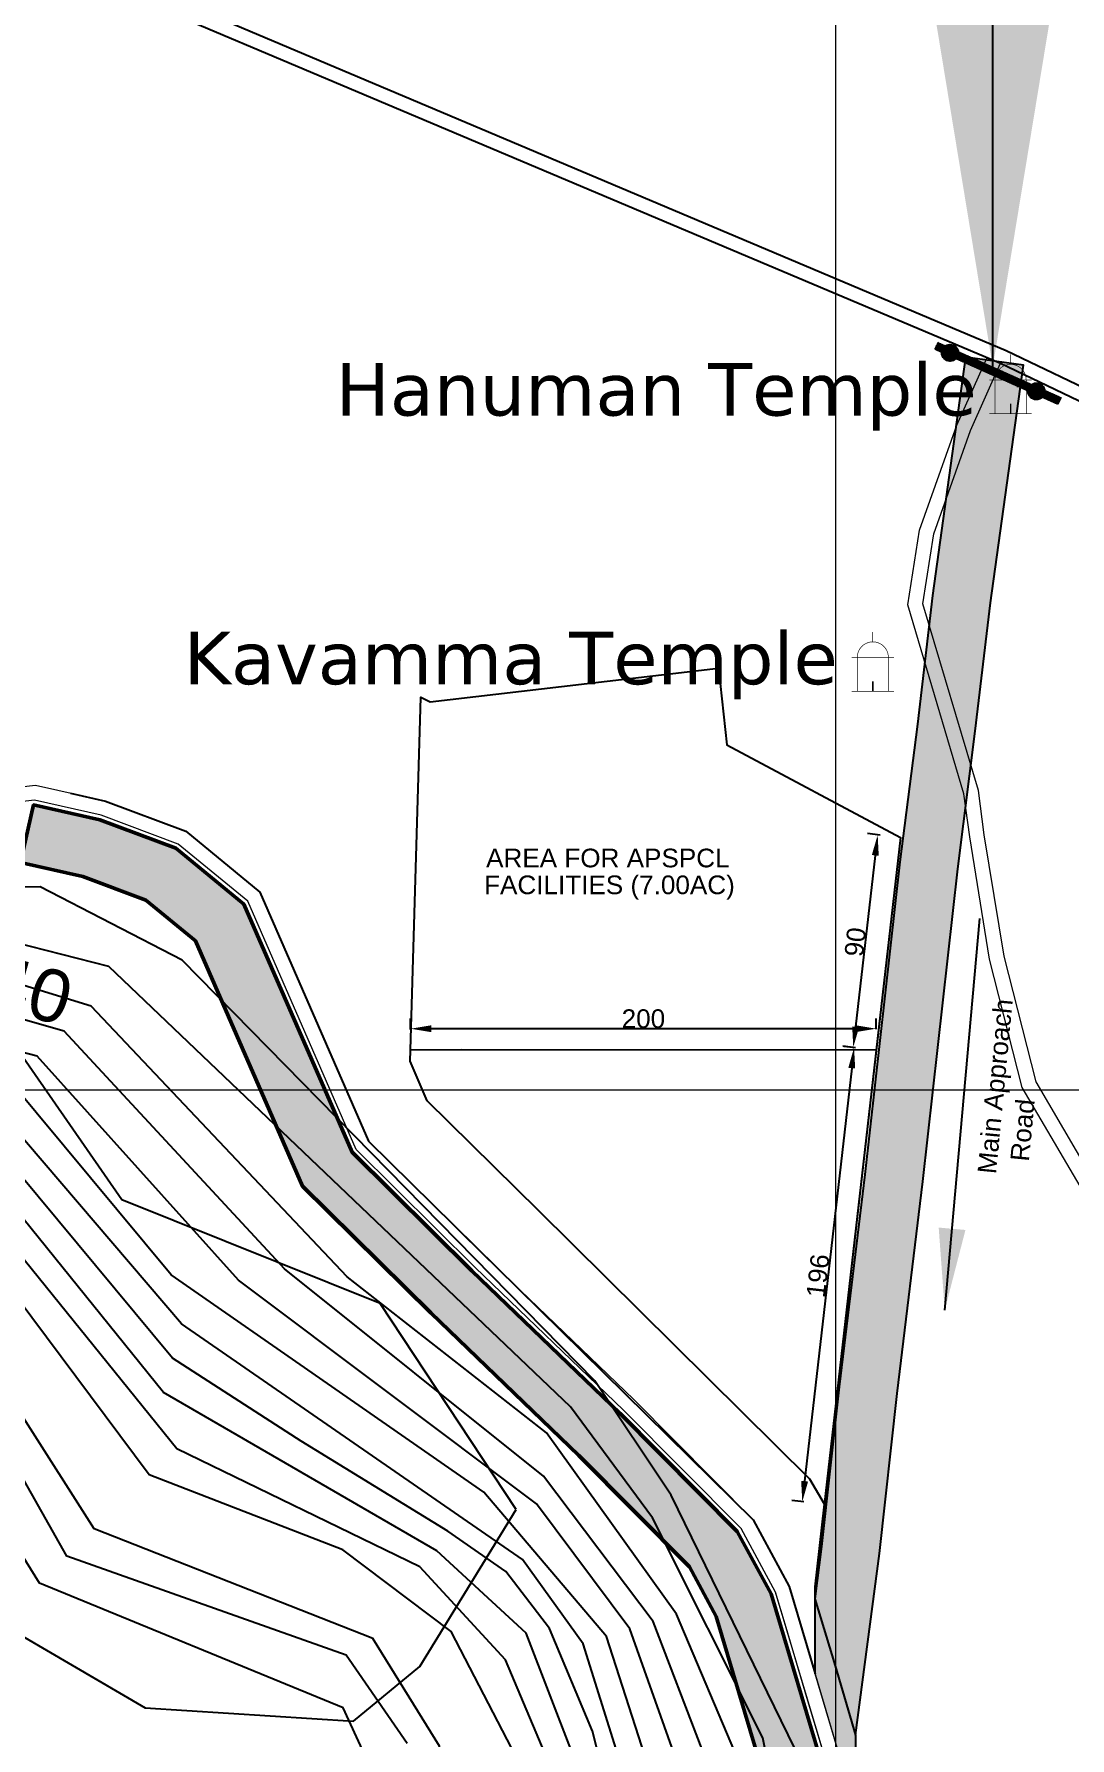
# Model space of a CAD drawing. Header units: metres. Extents: x 166708 to 226832, y 1503833 to 1555994.
# Drawn here: x 221657 to 222100, y 1554422 to 1555153 of the extents above; entities that cross this region are included whole.
import ezdxf

# ---------------------------------------------------------------- set-up
doc = ezdxf.new("R2010")
doc.units = ezdxf.units.M
doc.header["$MEASUREMENT"] = 0
doc.header["$PDMODE"] = 1
for name, color, linetype in [('10 M CONTOUR', 20, 'Continuous'), ('2 M CONTOUR', 33, 'Continuous'), ('B.T. ROAD', 7, 'Continuous'), ('CART TRACK', 30, 'Continuous'), ('CONTEXT', 200, 'Continuous'), ('Details', 7, 'Continuous'), ('EXCAVATED CANAL', 160, 'Continuous'), ('GRID', 8, 'Continuous'), ('Schematic presentation CT', 6, 'Continuous'), ('TEMPLE', 1, 'Continuous')]:
    doc.layers.add(name, color=color, linetype=linetype)
for name, color, linetype, lineweight in [('New Road Coordinates', 7, 'Continuous', 25), ('rcc', 6, 'Continuous', 30), ('Revised Grid', 7, 'Continuous', 0), ('STREAM', 140, 'Continuous', 0), ('vacant use full area', 7, 'Continuous', 25)]:
    doc.layers.add(name, color=color, linetype=linetype, lineweight=lineweight)
doc.styles.add('ARIAL NARROW', font='arial.ttf', dxfattribs={"height": 300})
doc.styles.add('ROMANS', font='romans')
doc.styles.get("Standard").update_dxf_attribs({"font": 'arial.ttf'})
doc.styles.add('STYLE1', font='verdana.ttf')
doc.dimstyles.get("Standard").update_dxf_attribs({"dimtxt": 0.18, "dimasz": 0.18, "dimexe": 0.18, "dimexo": 0.0625, "dimgap": 0.09, "dimtad": 0, "dimtih": 1, "dimtoh": 1, "dimdec": 4, "dimzin": 0, "dimdsep": 46, "dimtxsty": 'Standard', "dimcen": 0.09, "dimadec": 0, "dimazin": 0, "dimtfac": 1, "dimtdec": 4, "dimtofl": 0, "dimtmove": 0, "dimatfit": 3, "dimfxl": 1, "dimtolj": 1, "dimtzin": 0, "dimarcsym": 0})
doc.dimstyles.new('STANDARD$0', dxfattribs={"dimscale": 88.888889, "dimtxt": 0.02, "dimasz": 0.02, "dimexe": 0.05, "dimexo": 0.1, "dimgap": 0.002, "dimtad": 2, "dimdec": 0, "dimzin": 1, "dimdsep": 46, "dimtxsty": 'ARIAL NARROW', "dimblk": 'OBLIQUE', "dimcen": 0.09, "dimadec": 0, "dimazin": 0, "dimtfac": 1, "dimtdec": 4, "dimtofl": 0, "dimtmove": 0, "dimatfit": 3, "dimfxl": 1, "dimtolj": 1, "dimtzin": 1, "dimarcsym": 0})
doc.dimstyles.new('STANDARD$7', dxfattribs={"dimscale": 2, "dimtxt": 2.5, "dimasz": 2, "dimexe": 1.25, "dimexo": 0.625, "dimtad": 1, "dimdec": 0, "dimdsep": 46, "dimlunit": 6, "dimtxsty": 'ROMANS', "dimcen": 2.5, "dimadec": 0, "dimazin": 0, "dimtfac": 1, "dimtdec": 0, "dimtmove": 1, "dimatfit": 3, "dimfxl": 1.25, "dimtolj": 1, "dimtzin": 0, "dimarcsym": 0})
pattern_1 = [(45, (33741.50572, 43816), (-0.088388347648, 0.088388347648), [])]
pattern_2 = [(45, (33741.50572, 43816), (-0.088388347648, 0.088388347648), [])]

# ---------------------------------------------------------------- blocks, each defined once
blk = doc.blocks.new('*D41')
at = {"layer": 'DEFPOINTS', "color": 0, "lineweight": -2, "transparency": 16777216}
for p in [(222027.86, 1554808.25), (222007.58, 1554718.22), (222017.4, 1554717.09)]:
    blk.add_point(p, dxfattribs=at)
at = {"layer": 'Details', "color": 0, "lineweight": -2, "transparency": 16777216}
for p, q in [((222019.03, 1554809.26), (222013.62, 1554809.88)), ((222017.02, 1554800.55), (222008.59, 1554727.05)), ((222008.57, 1554718.1), (222003.16, 1554718.72))]:
    blk.add_line(p, q, dxfattribs=at)
for points in [[(222015.55, 1554800.71), (222018.49, 1554800.38), (222018.03, 1554809.38)], [(222007.12, 1554727.22), (222010.06, 1554726.88), (222007.58, 1554718.22)]]:
    blk.add_solid(points, dxfattribs=at)
at = {"layer": 'Details', "color": 0, "transparency": 16777216, "insert": (222008.47, 1554763.43), "char_height": 300, "attachment_point": 5, "rotation": 83.45602, "style": 'ARIAL NARROW'}
blk.add_mtext('\\A1;{\\fArial|b0|i0|c161|p34;\\H0.026667x;90}', dxfattribs=at)
blk = doc.blocks.new('*D40')
at = {"layer": 'DEFPOINTS', "color": 0, "lineweight": -2, "transparency": 16777216}
for p in [(221817.93, 1554726.24), (221817.93, 1554717.08), (222017.4, 1554717.09)]:
    blk.add_point(p, dxfattribs=at)
at = {"layer": 'Details', "color": 0, "lineweight": -2, "transparency": 16777216}
for p, q in [((221817.93, 1554725.97), (221817.93, 1554730.68)), ((222008.51, 1554726.24), (221826.82, 1554726.24)), ((222017.4, 1554725.98), (222017.4, 1554730.69))]:
    blk.add_line(p, q, dxfattribs=at)
for points in [[(221826.82, 1554727.72), (221826.82, 1554724.75), (221817.93, 1554726.24)], [(222008.51, 1554727.72), (222008.51, 1554724.76), (222017.4, 1554726.24)]]:
    blk.add_solid(points, dxfattribs=at)
at = {"layer": 'Details', "color": 0, "transparency": 16777216, "insert": (221917.67, 1554730.5), "char_height": 300, "attachment_point": 5, "rotation": 0.00159, "style": 'ARIAL NARROW'}
blk.add_mtext('\\A1;{\\H0.026667x;200}', dxfattribs=at)
blk = doc.blocks.new('*D43')
at = {"layer": 'DEFPOINTS', "color": 0, "lineweight": -2, "transparency": 16777216}
for p in [(222017.4, 1554717.09), (221985.73, 1554523.43), (221995.2, 1554522.35, 2939.73)]:
    blk.add_point(p, dxfattribs=at)
at = {"layer": 'Details', "color": 0, "lineweight": -2, "transparency": 16777216}
for p, q in [((222008.57, 1554718.1), (222003.51, 1554718.67)), ((222006.92, 1554709.34), (221986.73, 1554532.27)), ((221986.37, 1554523.36), (221981.31, 1554523.94))]:
    blk.add_line(p, q, dxfattribs=at)
for points in [[(222005.45, 1554709.51), (222008.39, 1554709.17), (222007.93, 1554718.17)], [(221985.26, 1554532.43), (221988.21, 1554532.1), (221985.73, 1554523.43)]]:
    blk.add_solid(points, dxfattribs=at)
at = {"layer": 'Details', "color": 0, "transparency": 16777216, "insert": (221992.48, 1554620.33), "char_height": 300, "attachment_point": 5, "rotation": 83.4964, "style": 'ARIAL NARROW'}
blk.add_mtext('\\A1;{\\H0.026667x;196}', dxfattribs=at)
blk = doc.blocks.new('A$C390342EE')
at = {"layer": 'TEMPLE'}
for points, const_width in [([(0, 17.63), (0, 21.2)], 0.239), ([(-7.56, 12.09), (7.56, 12.09)], 0.239), ([(-5.55, 0), (-5.55, 12.09)], 0.239), ([(5.55, 0), (5.55, 12.09)], 0.239), ([(-7.56, 0), (7.56, 0)], 0.239), ([(0, 0), (0, 3.56)], 0.498)]:
    blk.add_lwpolyline(points, dxfattribs=dict(at, const_width=const_width))
at = {"layer": 'TEMPLE', "const_width": 0.239}
blk.add_lwpolyline([(5.55, 12.09, 1), (-5.55, 12.09)], format="xyb", dxfattribs=at)

msp = doc.modelspace()

# ---------------------------------------------------------------- hatches: boundary and pattern name
at = {"layer": 'EXCAVATED CANAL'}
h = msp.add_hatch(dxfattribs=at)
h.set_pattern_fill('DOTS', color=256, scale=50)
h.paths.add_polyline_path([(221704.53346, 1554781.37136), (221725.70384, 1554763.98381), (221771.63632, 1554658.70613), (221826.5205, 1554604.38028), (221890.0027, 1554543.27134), (221937.39261, 1554495.49094), (221948.88336, 1554474.24686), (221970.70035, 1554401.03253), (221985.36422, 1554342.00008), (221990.67451, 1554292.99485), (221921.92137, 1554210.31703), (221883.71268, 1554172.10833), (221834.54577, 1554146.23101), (221786.45775, 1554139.49869), (221712.91946, 1554113.07086), (221639.95666, 1554026.1593), (221578.56125, 1553948.63018), (221543.68301, 1553881.20668), (221550.23352, 1553816.85583), (221575.08402, 1553729.87906), (221619.59817, 1553599.508), (221627.39309, 1553553.51211), (221647.4646, 1553471.1133), (221685.09982, 1553402.20103), (221702.58807, 1553385.01121), (221718.17658, 1553368.43683), (221759.54112, 1553305.20912), (221793.27263, 1553269.05624), (221866.82555, 1553193.42523), (221898.3501, 1553155.13594), (221955.5714, 1553087.862), (222027.2249, 1553011.85571), (222080.10758, 1552952.93181), (222103.65979, 1552922.86369), (222162.47192, 1552843.17822), (222212.5312, 1552774.34678), (222285.03582, 1552689.83225), (222319.07404, 1552649.18557), (222332.53624, 1552622.75117), (222345.12992, 1552593.34391), (222359.04079, 1552555.95284), (222367.97902, 1552534.47426), (222389.40721, 1552422.69313), (222416.80526, 1552265.31843), (222446.73925, 1552199.63299), (222474.74174, 1552155.69345), (222526.81525, 1552085.86279), (222633.79562, 1551930.22278), (222664.87743, 1551866.33042), (222674.24542, 1551777.22657), (222665.14096, 1551717.80424), (222643.79382, 1551662.34148), (222612.91298, 1551577.50254), (222607.94722, 1551544.24774), (222608.40437, 1551495.05269), (222625.33605, 1551477.65892), (222626.82779, 1551470.81046), (222621.95526, 1551441.0158), (222622.57182, 1551410.80408), (222638.83936, 1551280.42277), (222646.08756, 1551144.82348), (222650.1895, 1551107.93587), (222664.30104, 1550783.80688), (222658.52527, 1550677.38006), (222648.65112, 1550640.61193), (222629.69541, 1550607.38419), (222586.28258, 1550552.55389), (222533.19927, 1550497.56055), (222459.60776, 1550428.20991), (222362.96761, 1550330.7003), (222312.29279, 1550273.46321), (222247.3296, 1550206.76979), (222156.90659, 1550110.96624), (222083.72082, 1550040.04653), (222009.13483, 1549958.36187), (221838.15016, 1549793.08798), (221733.27227, 1549688.8542), (221661.28159, 1549610.8484), (221593.31545, 1549539.56999), (221535.95942, 1549481.27421), (221507.78663, 1549440.54232), (221485.4895, 1549390.60671), (221459.00626, 1549318.15059), (221440.39851, 1549225.04977), (221427.01354, 1549141.9502), (221412.07609, 1549050.02033), (221410.31993, 1548979.32654), (221425.02995, 1548904.66383), (221445.03703, 1548833.81611), (221473.60683, 1548779.04371), (221521.07935, 1548733.39387), (221571.56598, 1548707.37358), (221659.57746, 1548674.19485), (221747.94002, 1548647.75868), (221835.20829, 1548619.33927), (221961.46603, 1548577.74813), (222075.26938, 1548543.61901), (222176.42545, 1548502.03121), (222306.01896, 1548445.2794), (222451.07475, 1548392.73951), (222529.20241, 1548380.92646), (222609.75369, 1548370.89025), (222662.71037, 1548354.02838), (222700.70937, 1548322.06838), (222774.39862, 1548250.31833), (222878.66911, 1548149.98709), (222941.71972, 1548088.3939), (222984.3082, 1548036.30151), (223007.86016, 1547997.90682), (223025.09814, 1547930.0577), (223034.22049, 1547840.83472), (223056.65084, 1547753.06049), (223115.22825, 1547655.92494), (223190.37534, 1547595.86988), (223348.77283, 1547525.45937), (223480.49762, 1547497.07067), (223485.76458, 1547521.50956), (223356.56614, 1547549.35379), (223203.46978, 1547617.40785), (223134.32806, 1547672.66362), (223079.96081, 1547762.81769), (223058.90194, 1547845.22508), (223049.78137, 1547934.43065), (223031.15549, 1548007.74256), (223004.73381, 1548050.81552), (222960.18963, 1548105.30004), (222896.0713, 1548167.93626), (222791.78603, 1548268.28172), (222717.49773, 1548340.61506), (222675.01312, 1548376.34779), (222615.13726, 1548395.41279), (222532.61725, 1548405.69429), (222457.26055, 1548417.08837), (222315.30005, 1548468.50713), (222186.19405, 1548525.04544), (222083.63349, 1548567.21067), (221968.96904, 1548601.59803), (221842.98989, 1548643.0974), (221755.39455, 1548671.62332), (221667.57938, 1548697.89572), (221581.73569, 1548730.25723), (221535.77681, 1548753.94397), (221493.88196, 1548794.23029), (221468.39534, 1548843.09178), (221449.36332, 1548910.48669), (221435.38059, 1548981.45795), (221437.02602, 1549047.69432), (221451.69268, 1549137.95762), (221465.0057, 1549220.61055), (221483.14546, 1549311.36984), (221508.6717, 1549381.20769), (221529.66797, 1549428.22996), (221555.29319, 1549465.2786), (221611.27344, 1549522.17606), (221679.51523, 1549593.74355), (221751.27813, 1549671.50253), (221855.65004, 1549775.23345), (222027.07057, 1549940.92864), (222101.66717, 1550022.62492), (222174.70463, 1550093.40091), (222265.37536, 1550189.46692), (222330.61643, 1550256.44563), (222381.21942, 1550313.60159), (222477.064, 1550410.30846), (222550.77558, 1550479.77226), (222605.12154, 1550536.07367), (222650.47162, 1550593.35071), (222671.96088, 1550631.01956), (222683.34704, 1550673.41789), (222689.33055, 1550783.67288), (222675.12927, 1551109.86324), (222671.01365, 1551146.87387), (222663.75651, 1551282.64037), (222647.54014, 1551412.61159), (222646.99673, 1551439.23868), (222652.26886, 1551471.47678), (222648.24056, 1551489.97034), (222633.31015, 1551505.30823), (222632.96448, 1551542.50703), (222637.26678, 1551571.3188), (222667.20759, 1551653.57521), (222689.44326, 1551711.34648), (222699.44586, 1551776.63068), (222689.28089, 1551873.31495), (222655.45803, 1551942.84189), (222547.14461, 1552100.42128), (222495.33133, 1552169.90296), (222468.76255, 1552211.59285), (222440.88461, 1552272.76659), (222414.00023, 1552427.19076), (222392.04795, 1552541.70588), (222382.30534, 1552565.11736), (222368.34968, 1552602.62883), (222355.1906, 1552633.35634), (222340.0634, 1552663.06014), (222304.10717, 1552705.99721), (222232.15917, 1552789.86292), (222182.63874, 1552857.95343), (222123.56179, 1552937.99772), (222099.27243, 1552969.00693), (222045.62595, 1553028.78188), (221974.20056, 1553104.54621), (221917.52298, 1553171.1809), (221885.46857, 1553210.11376), (221811.1625, 1553286.51997), (221779.38036, 1553320.73268), (221737.97311, 1553384.02568), (221720.53486, 1553402.5668), (221705.34705, 1553417.49542), (221671.07268, 1553480.25379), (221651.99181, 1553558.58579), (221644.00729, 1553605.70046), (221599.04396, 1553737.38706), (221574.97976, 1553821.61174), (221569.41156, 1553876.3126), (221599.74271, 1553934.94607), (221659.41172, 1554010.29512), (221727.7863, 1554091.74131), (221792.50621, 1554115.00002), (221842.36191, 1554121.97982), (221898.77069, 1554151.66866), (221940.48454, 1554193.3825), (222016.73049, 1554287.25096), (222010.31772, 1554346.4303), (221995.09948, 1554407.69445), (221972.36871, 1554483.9753), (221957.90436, 1554510.71696), (221907.74938, 1554561.28521), (221844.18323, 1554622.47496), (221792.87209, 1554673.26412), (221746.44907, 1554779.66613), (221717.34626, 1554803.5687), (221684.81022, 1554815.79317), (221656.39073, 1554822.18699), (221650.84071, 1554797.51807), (221677.55401, 1554791.5081)])
at = {"layer": 'New Road Coordinates'}
h = msp.add_hatch(color=256, dxfattribs=at)
h.dxf.hatch_style = 1
h.paths.add_polyline_path([(222066.35626, 1554908.80001), (222080.47248, 1555010.63845), (222055.70925, 1555014.07098), (222041.55853, 1554911.98366), (222035.04229, 1554856.84623), (222027.53277, 1554797.77137), (222012.5244, 1554663.69656), (222001.52084, 1554572.66711), (221994.03641, 1554504.30931), (221991.06343, 1554481.91287), (221999.86031, 1554453.19), (222008.51061, 1554423.36291), (222018.85671, 1554501.30357), (222026.35703, 1554569.80647), (222037.35696, 1554660.80587), (222052.35679, 1554794.80434), (222059.85659, 1554853.80281)])
h = msp.add_hatch(color=63, dxfattribs=at)
h.dxf.hatch_style = 1
h.paths.add_polyline_path([(222066.35626, 1554908.80001), (222080.47248, 1555010.63845), (222055.70925, 1555014.07098), (222041.55853, 1554911.98366), (222035.04229, 1554856.84623), (222027.53277, 1554797.77137), (222012.5244, 1554663.69656), (222001.52084, 1554572.66711), (221994.03641, 1554504.30931), (221991.06343, 1554481.91287), (221999.86031, 1554453.19), (222008.51061, 1554423.36291), (222018.85671, 1554501.30357), (222026.35703, 1554569.80647), (222037.35696, 1554660.80587), (222052.35679, 1554794.80434), (222059.85659, 1554853.80281)])
h = msp.add_hatch(color=256, dxfattribs=at)
h.dxf.hatch_style = 1
h.paths.add_polyline_path([(221999.86031, 1554453.19), (221991.06343, 1554481.91287), (221991.06343, 1554450.44877), (222003.14878, 1554409.89223), (222008.51061, 1554388.3071), (222008.51061, 1554423.36291)])
h = msp.add_hatch(color=256, dxfattribs=at)
h.dxf.hatch_style = 1
h.paths.add_polyline_path([(221999.86031, 1554453.19), (221991.06343, 1554481.91287), (221991.06343, 1554450.44877), (222003.14878, 1554409.89223), (222008.51061, 1554388.3071), (222008.51061, 1554423.36291)])
at = {"layer": 'rcc', "lineweight": -2}
h = msp.add_hatch(dxfattribs=at)
h.set_pattern_fill('ANSI36', scale=10, angle=15, style=0)
h.set_pattern_definition([(60, (33741.5057, 43816), (0.0112182453, 2.5194305708), [3.125, -0.625, 0, -0.625])])
h.paths.add_polyline_path([(222059.56128, 1555013.53704), (222055.70925, 1555014.07098), (222055.38542, 1555011.7348), (222079.14995, 1555001.09735), (222079.62913, 1555004.55428)])
h = msp.add_hatch(dxfattribs=at)
h.set_pattern_fill('ANSI31', color=4, style=0)
h.set_pattern_definition(pattern_1)
h.paths.add_polyline_path([(222079.14995, 1555001.09735), (222079.62913, 1555004.55428), (222059.56128, 1555013.53704), (222055.70925, 1555014.07098), (222055.38542, 1555011.7348)])
h = msp.add_hatch(dxfattribs=at)
h.set_pattern_fill('ANSI36', scale=10, angle=15, style=0)
h.set_pattern_definition([(60, (33741.5057, 43816), (0.0112182453, 2.5194305708), [3.125, -0.625, 0, -0.625])])
h.paths.add_polyline_path([(222059.56128, 1555013.53704), (222055.70925, 1555014.07098), (222055.38542, 1555011.7348), (222079.14995, 1555001.09735), (222079.62913, 1555004.55428)])
h = msp.add_hatch(dxfattribs=at)
h.set_pattern_fill('ANSI31', color=4, style=0)
h.set_pattern_definition(pattern_2)
h.paths.add_polyline_path([(222079.14995, 1555001.09735), (222079.62913, 1555004.55428), (222059.56128, 1555013.53704), (222055.70925, 1555014.07098), (222055.38542, 1555011.7348)])
at = {"layer": 'Schematic presentation CT'}
h = msp.add_hatch(dxfattribs=at)
h.set_pattern_fill('ANSI31', color=4, style=0)
h.set_pattern_definition(pattern_1)
h.paths.add_polyline_path([(222044.00572, 1555020.5), (222042.50572, 1555017.5), (222045.47434, 1555016.17119, -0.254276424), (222047.22951, 1555019.05697)])
h.paths.add_polyline_path([(222096.50572, 1554997), (222089.48213, 1555000.14389, -0.045817752), (222089.54126, 1554999.5, -0.20544989), (222088.44213, 1554996.93799), (222095.00572, 1554994)])
h.paths.add_polyline_path([(222089.54126, 1554999.5, 0.045817752), (222089.48213, 1555000.14389), (222084.17009, 1555002.52166, 0.253655364), (222082.47191, 1554999.61037), (222088.44213, 1554996.93799, 0.20544989)])
h.paths.add_polyline_path([(222084.17009, 1555002.52166), (222079.62913, 1555004.55428), (222079.14995, 1555001.09735), (222082.47191, 1554999.61037, -0.253655364)])
h.paths.add_polyline_path([(222055.70925, 1555014.07098), (222059.56128, 1555013.53704), (222052.46888, 1555016.71173, -0.050716655), (222052.54126, 1555016, -0.200968075), (222051.48588, 1555013.48031), (222055.38542, 1555011.7348)])
h.paths.add_polyline_path([(222052.54126, 1555016, 0.050716655), (222052.46888, 1555016.71173), (222047.22951, 1555019.05697, 0.254276424), (222045.47434, 1555016.17119), (222051.48588, 1555013.48031, 0.200968075)])
h = msp.add_hatch(dxfattribs=at)
h.set_pattern_fill('ANSI31', color=4, style=0)
h.set_pattern_definition(pattern_2)
h.paths.add_polyline_path([(222044.00572, 1555020.5), (222042.50572, 1555017.5), (222045.47434, 1555016.17119, -0.254276424), (222047.22951, 1555019.05697)])
h.paths.add_polyline_path([(222096.50572, 1554997), (222089.48213, 1555000.14389, -0.045817752), (222089.54126, 1554999.5, -0.20544989), (222088.44213, 1554996.93799), (222095.00572, 1554994)])
h.paths.add_polyline_path([(222089.54126, 1554999.5, 0.045817752), (222089.48213, 1555000.14389), (222084.17009, 1555002.52166, 0.253655364), (222082.47191, 1554999.61037), (222088.44213, 1554996.93799, 0.20544989)])
h.paths.add_polyline_path([(222084.17009, 1555002.52166), (222079.62913, 1555004.55428), (222079.14995, 1555001.09735), (222082.47191, 1554999.61037, -0.253655364)])
h.paths.add_polyline_path([(222055.70925, 1555014.07098), (222059.56128, 1555013.53704), (222052.46888, 1555016.71173, -0.050716655), (222052.54126, 1555016, -0.200968075), (222051.48588, 1555013.48031), (222055.38542, 1555011.7348)])
h.paths.add_polyline_path([(222052.54126, 1555016, 0.050716655), (222052.46888, 1555016.71173), (222047.22951, 1555019.05697, 0.254276424), (222045.47434, 1555016.17119), (222051.48588, 1555013.48031, 0.200968075)])
h = msp.add_hatch(dxfattribs=at)
h.set_pattern_fill('ANSI31', color=4, style=0)
h.set_pattern_definition(pattern_1)
edge = h.paths.add_edge_path()
edge.add_arc((222049.00572, 1555016), 3.53553, 0, 360)
edge = h.paths.add_edge_path()
edge.add_arc((222086.00572, 1554999.5), 3.53553, 0, 360)
h = msp.add_hatch(dxfattribs=at)
h.set_pattern_fill('ANSI31', color=4, style=0)
h.set_pattern_definition(pattern_2)
edge = h.paths.add_edge_path()
edge.add_arc((222049.00572, 1555016), 3.53553, 0, 360)
edge = h.paths.add_edge_path()
edge.add_arc((222086.00572, 1554999.5), 3.53553, 0, 360)
at = {"layer": 'STREAM'}
h = msp.add_hatch(dxfattribs=at)
h.set_pattern_fill('DOTS', color=256, scale=50)
h.paths.add_polyline_path([(221677.55401, 1554791.5081), (221704.53346, 1554781.37136), (221725.70384, 1554763.98381), (221771.63632, 1554658.70613), (221826.5205, 1554604.38028), (221890.0027, 1554543.27134), (221937.39261, 1554495.49094), (221948.88336, 1554474.24686), (221970.70035, 1554401.03253), (221985.36422, 1554342.00008), (221990.67451, 1554292.99485), (221921.92137, 1554210.31703), (221883.71268, 1554172.10833), (221834.54577, 1554146.23101), (221786.45775, 1554139.49869), (221712.91946, 1554113.07086), (221639.95666, 1554026.1593), (221578.56125, 1553948.63018), (221543.68301, 1553881.20668), (221550.23352, 1553816.85583), (221575.08402, 1553729.87906), (221619.59817, 1553599.508), (221627.39309, 1553553.51211), (221647.4646, 1553471.1133), (221685.09982, 1553402.20103), (221702.58807, 1553385.01121), (221718.17658, 1553368.43683), (221759.54112, 1553305.20912), (221793.27263, 1553269.05624), (221866.82555, 1553193.42523), (221898.3501, 1553155.13594), (221955.5714, 1553087.862), (222027.2249, 1553011.85571), (222080.10758, 1552952.93181), (222103.65979, 1552922.86369), (222162.47192, 1552843.17822), (222212.5312, 1552774.34678), (222285.03582, 1552689.83225), (222319.07404, 1552649.18557), (222332.53624, 1552622.75117), (222345.12992, 1552593.34391), (222359.04079, 1552555.95284), (222367.97902, 1552534.47426), (222389.40721, 1552422.69313), (222416.80526, 1552265.31843), (222446.73925, 1552199.63299), (222474.74174, 1552155.69345), (222526.81525, 1552085.86279), (222633.79562, 1551930.22278), (222664.87743, 1551866.33042), (222674.24542, 1551777.22657), (222665.14096, 1551717.80424), (222643.79382, 1551662.34148), (222612.91298, 1551577.50254), (222607.94722, 1551544.24774), (222608.40437, 1551495.05269), (222625.33605, 1551477.65892), (222626.82779, 1551470.81046), (222621.95526, 1551441.0158), (222622.57182, 1551410.80408), (222638.83936, 1551280.42277), (222646.08756, 1551144.82348), (222650.1895, 1551107.93587), (222664.30104, 1550783.80688), (222658.52527, 1550677.38006), (222648.65112, 1550640.61193), (222629.69541, 1550607.38419), (222586.28258, 1550552.55389), (222533.19927, 1550497.56055), (222459.60776, 1550428.20991), (222362.96761, 1550330.7003), (222312.29279, 1550273.46321), (222247.3296, 1550206.76979), (222156.90659, 1550110.96624), (222083.72082, 1550040.04653), (222009.13483, 1549958.36187), (221838.15016, 1549793.08798), (221733.27227, 1549688.8542), (221661.28159, 1549610.8484), (221593.31545, 1549539.56999), (221535.95942, 1549481.27421), (221507.78663, 1549440.54232), (221485.4895, 1549390.60671), (221459.00626, 1549318.15059), (221440.39851, 1549225.04977), (221427.01354, 1549141.9502), (221412.07609, 1549050.02033), (221410.31993, 1548979.32654), (221425.02995, 1548904.66383), (221445.03703, 1548833.81611), (221473.60683, 1548779.04371), (221521.07935, 1548733.39387), (221571.56598, 1548707.37358), (221659.57746, 1548674.19485), (221747.94002, 1548647.75868), (221835.20829, 1548619.33927), (221961.46603, 1548577.74813), (222075.26938, 1548543.61901), (222176.42545, 1548502.03121), (222306.01896, 1548445.2794), (222451.07475, 1548392.73951), (222529.20241, 1548380.92646), (222609.75369, 1548370.89025), (222662.71037, 1548354.02838), (222700.70937, 1548322.06838), (222774.39862, 1548250.31833), (222878.66911, 1548149.98709), (222941.71972, 1548088.3939), (222984.3082, 1548036.30151), (223007.86016, 1547997.90682), (223025.09814, 1547930.0577), (223034.22049, 1547840.83472), (223056.65084, 1547753.06049), (223115.22825, 1547655.92494), (223190.37534, 1547595.86988), (223348.77283, 1547525.45937), (223480.49762, 1547497.07067), (223485.76458, 1547521.50956), (223356.56614, 1547549.35379), (223203.46978, 1547617.40785), (223134.32806, 1547672.66362), (223079.96081, 1547762.81769), (223058.90194, 1547845.22508), (223049.78137, 1547934.43065), (223031.15549, 1548007.74256), (223004.73381, 1548050.81552), (222960.18963, 1548105.30004), (222896.0713, 1548167.93626), (222791.78603, 1548268.28172), (222717.49773, 1548340.61506), (222675.01312, 1548376.34779), (222615.13726, 1548395.41279), (222532.61725, 1548405.69429), (222457.26055, 1548417.08837), (222315.30005, 1548468.50713), (222186.19405, 1548525.04544), (222083.63349, 1548567.21067), (221968.96904, 1548601.59803), (221842.98989, 1548643.0974), (221755.39455, 1548671.62332), (221667.57938, 1548697.89572), (221581.73569, 1548730.25723), (221535.77681, 1548753.94397), (221493.88196, 1548794.23029), (221468.39534, 1548843.09178), (221449.36332, 1548910.48669), (221435.38059, 1548981.45795), (221437.02602, 1549047.69432), (221451.69268, 1549137.95762), (221465.0057, 1549220.61055), (221483.14546, 1549311.36984), (221508.6717, 1549381.20769), (221529.66797, 1549428.22996), (221555.29319, 1549465.2786), (221611.27344, 1549522.17606), (221679.51523, 1549593.74355), (221751.27813, 1549671.50253), (221855.65004, 1549775.23345), (222027.07057, 1549940.92864), (222101.66717, 1550022.62492), (222174.70463, 1550093.40091), (222265.37536, 1550189.46692), (222330.61643, 1550256.44563), (222381.21942, 1550313.60159), (222477.064, 1550410.30846), (222550.77558, 1550479.77226), (222605.12154, 1550536.07367), (222650.47162, 1550593.35071), (222671.96088, 1550631.01956), (222683.34704, 1550673.41789), (222689.33055, 1550783.67288), (222675.12927, 1551109.86324), (222671.01365, 1551146.87387), (222663.75651, 1551282.64037), (222647.54014, 1551412.61159), (222646.99673, 1551439.23868), (222652.26886, 1551471.47678), (222648.24056, 1551489.97034), (222633.31015, 1551505.30823), (222632.96448, 1551542.50703), (222637.26678, 1551571.3188), (222667.20759, 1551653.57521), (222689.44326, 1551711.34648), (222699.44586, 1551776.63068), (222689.28089, 1551873.31495), (222655.45803, 1551942.84189), (222547.14461, 1552100.42128), (222495.33133, 1552169.90296), (222468.76255, 1552211.59285), (222440.88461, 1552272.76659), (222414.00023, 1552427.19076), (222392.04795, 1552541.70588), (222382.30534, 1552565.11736), (222368.34968, 1552602.62883), (222355.1906, 1552633.35634), (222340.0634, 1552663.06014), (222304.10717, 1552705.99721), (222232.15917, 1552789.86292), (222182.63874, 1552857.95343), (222123.56179, 1552937.99772), (222099.27243, 1552969.00693), (222045.62595, 1553028.78188), (221974.20056, 1553104.54621), (221917.52298, 1553171.1809), (221885.46857, 1553210.11376), (221811.1625, 1553286.51997), (221779.38036, 1553320.73268), (221737.97311, 1553384.02568), (221720.53486, 1553402.5668), (221705.34705, 1553417.49542), (221671.07268, 1553480.25379), (221651.99181, 1553558.58579), (221644.00729, 1553605.70046), (221599.04396, 1553737.38706), (221574.97976, 1553821.61174), (221569.41156, 1553876.3126), (221599.74271, 1553934.94607), (221659.41172, 1554010.29512), (221727.7863, 1554091.74131), (221792.50621, 1554115.00002), (221842.36191, 1554121.97982), (221898.77069, 1554151.66866), (221940.48454, 1554193.3825), (222016.73049, 1554287.25096), (222010.31772, 1554346.4303), (221995.09948, 1554407.69445), (221972.36871, 1554483.9753), (221957.90436, 1554510.71696), (221907.74938, 1554561.28521), (221844.18323, 1554622.47496), (221792.87209, 1554673.26412), (221746.44907, 1554779.66613), (221717.34626, 1554803.5687), (221684.81022, 1554815.79317), (221656.39073, 1554822.18699), (221650.84071, 1554797.51807)])

# ---------------------------------------------------------------- linework, layer by layer
at = {"lineweight": -2, "elevation": 2939.73159}
msp.add_lwpolyline([(221672.19334, 1554827.18195), (221687.20405, 1554823.80484), (221721.57322, 1554810.89163), (221753.29295, 1554784.83975), (221799.87779, 1554678.06682), (221964.67122, 1554515.74004), (221980.11656, 1554487.18472), (221991.29388, 1554449.67539), (221991.29388, 1554486.99312), (221995.20092, 1554522.35428), (221989.00736, 1554533.08185), (221872.66223, 1554648.2792), (221825.07295, 1554695.33914), (221817.66817, 1554712.31096), (221817.93077, 1554717.08483)], dxfattribs=at)
at = {"layer": '10 M CONTOUR', "color": 0, "linetype": 'Continuous', "elevation": 460}
msp.add_lwpolyline([(221618.51777, 1554359.2242), (221648.42855, 1554356.62307), (221685.68499, 1554334.55039), (221723.20754, 1554320.45582), (221760.19795, 1554317.53051), (221789.20472, 1554323.91296), (221814.68955, 1554338.84639), (221835.07547, 1554380.01476), (221830.23881, 1554418.71593), (221801.67424, 1554464.87816), (221682.397, 1554511.778), (221622.698, 1554605.395), (221590.34171, 1554626.19558), (221557.836, 1554623.92227), (221531.28878, 1554609.67639), (221464.212, 1554542.339), (221412.399, 1554414.599), (221386.27, 1554385.8), (221256.233, 1554318.524), (221180.924, 1554260.918), (221095.323, 1554253.33)], dxfattribs=at)
at = {"layer": '10 M CONTOUR', "color": 0}
for points in [[(221455.118, 1553930.536, 440), (221593.09265, 1554124.71836, 440), (221682.28745, 1554169.73791, 440), (221781.566, 1554173.371, 440), (221866.901, 1554196.901, 440), (221917.577, 1554233.791, 440), (221963.082, 1554308.847, 440), (221966.648, 1554342.42, 440), (221958.861, 1554411.478, 440), (221931.849, 1554475.274, 440), (221876.113, 1554552.979, 440), (221790.766, 1554619.818, 440), (221681.098, 1554735.965, 440), (221613.585, 1554756.673, 440), (221465.08331, 1554753.83026, 440), (221434.549, 1554801.865, 440), (221414.648, 1554936.9, 440), (221381.622, 1555048.251, 440), (221348.171, 1555094.178, 440), (221287.198, 1555103.94, 440), (221256.412, 1555096.882, 440), (221226.29, 1555072.39, 440), (221155.697, 1554996.068, 440), (221097.675, 1554900.083, 440)], [(221365.782, 1554014.496, 450), (221564.2, 1554255.515, 450), (221639.74536, 1554276.11484, 450), (221719.59361, 1554246.90037, 450), (221795.60954, 1554249.77469, 450), (221845.73899, 1554274.82229, 450), (221884.56439, 1554308.34738, 450), (221899.21888, 1554357.52872, 450), (221904.22714, 1554391.48749, 450), (221895.86667, 1554425.04804, 450), (221877.4127, 1554469.17649, 450), (221858.70422, 1554493.58468, 450), (221833.91485, 1554510.85634, 450), (221771.01931, 1554549.44245, 450), (221715.889, 1554585.02, 450), (221642.182, 1554673.794, 450), (221573.105, 1554690.902, 450), (221425.732, 1554627.765, 450), (221362.624, 1554543.12, 450), (221333.534, 1554467.181, 450), (221182.095, 1554363.829, 450), (221105.308, 1554354.077, 450)]]:
    msp.add_polyline3d(points, dxfattribs=at)
at = {"layer": '2 M CONTOUR', "elevation": 436}
msp.add_lwpolyline([(221484.166, 1553855.762), (221626.15318, 1554055.94991), (221681.79092, 1554105.87617), (221796.302, 1554132.68), (221868.593, 1554151.071), (221938.962, 1554199.486), (221971.332, 1554239.113), (222000.205, 1554318.515), (221994.416, 1554393.392), (221929.532, 1554526.254), (221896.82, 1554575.352), (221720.092, 1554755.58), (221659.154, 1554787.125), (221507.635, 1554786.86), (221482.76, 1554797.68), (221465.908, 1554823.664), (221422.499, 1555024.266), (221374.537, 1555120.053), (221339.598, 1555140.549), (221310.679, 1555141.881), (221257.378, 1555123.591), (221205.707, 1555085.463), (221133.403, 1555005.324), (221054.802, 1554880.62)], dxfattribs=at)
at = {"layer": '2 M CONTOUR', "linetype": 'Continuous', "elevation": 462}
msp.add_lwpolyline([(221816.45052, 1554419.84067), (221790.28049, 1554457.62347), (221670.651, 1554500.154), (221623.16857, 1554583.97406), (221554.94361, 1554605.4884), (221481.067, 1554543.255), (221430.257, 1554389.601)], dxfattribs=at)
at = {"layer": '2 M CONTOUR'}
for points in [[(221559.558, 1554007.906, 438), (221616.25177, 1554108.3391, 438), (221668.77196, 1554139.68876, 438), (221794.896, 1554155.224, 438), (221868.846, 1554178.415, 438), (221948.282, 1554237.969, 438), (221978.61, 1554307.83, 438), (221982.672, 1554351.84, 438), (221968.808, 1554422.188, 438), (221921.552, 1554516.596, 438), (221886.466, 1554564.166, 438), (221688.608, 1554752.891, 438), (221621.338, 1554770.081, 438), (221477.393, 1554765.71, 438), (221451.669, 1554810.773, 438), (221406.517, 1555023.116, 438), (221361.354, 1555107.115, 438), (221298.938, 1555122.911, 438), (221256.895, 1555110.237, 438), (221215.999, 1555078.926, 438), (221142.328, 1554997.041, 438), (221059.228, 1554849.839, 438)], [(221407.515, 1553926.424, 442), (221584.261, 1554168.993, 442), (221641.75028, 1554197.94095, 442), (221763.31988, 1554187.25735, 442), (221867.061, 1554212.728, 442), (221904.025, 1554244.522, 442), (221949.035, 1554312.722, 442), (221950.625, 1554333, 442), (221949.773, 1554398.918, 442), (221921.857, 1554472.096, 442), (221874.921, 1554534.459, 442), (221763.879, 1554623.244, 442), (221669.555, 1554725.133, 442), (221605.832, 1554743.265, 442), (221481.472, 1554727.015, 442), (221443.41021, 1554737.97332, 442), (221417.428, 1554792.956, 442), (221402.47943, 1554937.70935, 442), (221366.46424, 1555049.46672, 442), (221319.003, 1555083.195, 442), (221255.929, 1555083.527, 442), (221192.02, 1555021.72, 442), (221125.383, 1554928.4, 442), (221088.995, 1554851.229, 442)], [(221374.881, 1553932.174, 444), (221571.843, 1554185.092, 444), (221629.72899, 1554219.67893, 444), (221685.185, 1554214.357, 444), (221754.681, 1554202.994, 444), (221867.221, 1554228.555, 444), (221929.633, 1554320.549, 444), (221936.18, 1554400.512, 444), (221911.864, 1554468.918, 444), (221871.884, 1554522.552, 444), (221744.238, 1554618.507, 444), (221657.886, 1554714.492, 444), (221598.078, 1554729.857, 444), (221426.893, 1554707.245, 444), (221406.867, 1554725.699, 444), (221402.26668, 1554795.33166, 444), (221391.41249, 1554933.10128, 444), (221357.935, 1555031.99, 444), (221310.491, 1555066.98, 444), (221249.46432, 1555061.1299, 444), (221146.0371, 1554945.39505, 444), (221102.428, 1554849.264, 444)], [(221925.3048, 1554392.9572, 446), (221901.872, 1554465.74, 446), (221849.253, 1554527.591, 446), (221715.305, 1554620.792, 446), (221646.217, 1554703.851, 446), (221552.831, 1554714.027, 446), (221394.23644, 1554684.2921, 446), (221370.991, 1554730.801, 446), (221386.706, 1554854.422, 446), (221379.35025, 1554928.41425, 446), (221344.02041, 1555023.62897, 446), (221302.354, 1555051.78, 446), (221255.328, 1555044.757, 446), (221214.31646, 1555005.69122, 446), (221145.314, 1554924.181, 446), (221123.33, 1554874.786, 446), (221115.216, 1554795.001, 446), (221121.764, 1554766.934, 446), (221171.436, 1554705.283, 446), (221300.598, 1554622.837, 446), (221310.59, 1554594.693, 446), (221304.712, 1554547.069, 446), (221276.236, 1554470.603, 446), (221170.355, 1554398.986, 446)], [(221863.159, 1554520.109, 458), (221804.9456, 1554608.48487, 458), (221694.143, 1554652.903, 458), (221633.40222, 1554740.4297, 458), (221591.39173, 1554767.68044, 458), (221549.74312, 1554762.22082, 458), (221480.958, 1554719.877, 458), (221447.358, 1554670.924, 458), (221417.29, 1554595.224, 458), (221365.845, 1554527.73, 458), (221180.328, 1554409.97, 458), (221103.257, 1554403.101, 458)], [(221102.59907, 1553852.87073, 448), (221207.578, 1553879.304, 448), (221303.652, 1553928.07, 448), (221380.541, 1554002.678, 448), (221577.466, 1554245.342, 448), (221636.59831, 1554260.86662, 448), (221711.713, 1554235.577, 448), (221788.77908, 1554236.8162, 448), (221852.59211, 1554256.39122, 448), (221899.711, 1554312.372, 448), (221914.101, 1554391.408, 448), (221891.88, 1554462.562, 448), (221865.812, 1554498.736, 448), (221719.7, 1554599.737, 448), (221645.842, 1554686.312, 448), (221573.65395, 1554701.10857, 448), (221529.373, 1554694.508, 448), (221404.992, 1554641.379, 448), (221363.939, 1554609.925, 448), (221301.332, 1554474.661, 448), (221180.45, 1554379.593, 448), (221112.293, 1554372.615, 448)], [(221896.856, 1554390.609, 452), (221867.445, 1554467.185, 452), (221829.211, 1554502.38, 452), (221712.077, 1554570.304, 452), (221638.522, 1554661.276, 452), (221566.468, 1554677.595, 452), (221440.46, 1554618.147, 452), (221383.988, 1554543.284, 452), (221353.196, 1554469.237, 452), (221322.117, 1554436.297, 452), (221182.122, 1554347.005, 452), (221098.323, 1554335.539, 452)], [(221886.044, 1554390.609, 454), (221858.528, 1554455.622, 454), (221821.889, 1554495.545, 454), (221717.77, 1554546.189, 454), (221634.862, 1554648.758, 454), (221559.83, 1554664.289, 454), (221502.7379, 1554636.58637, 454), (221455.189, 1554608.53, 454), (221333.34, 1554421.826, 454), (221203.824, 1554335.901, 454), (221170.594, 1554320.439, 454), (221101.227, 1554313.007, 454)], [(221875.233, 1554390.609, 456), (221835.266, 1554467.806, 456), (221788.856, 1554502.912, 456), (221705.889, 1554535.028, 456), (221643.12358, 1554619.32715, 456), (221594.3507, 1554647.21937, 456), (221547.76322, 1554647.83232, 456), (221472.997, 1554604.502, 456), (221344.563, 1554407.356, 456), (221179.732, 1554300.022, 456), (221111.19, 1554293.872, 456)], [(221807.93723, 1554394.05486, 464), (221789.05, 1554435.052, 464), (221658.907, 1554488.512, 464), (221628.58516, 1554537.34938, 464), (221597.483, 1554577.433, 464), (221555.69324, 1554583.92647, 464), (221503.5862, 1554530.98763, 464), (221485.06454, 1554464.52341, 464), (221506.11196, 1554414.88555, 464), (221565.88646, 1554406.47235, 464), (221620.58686, 1554409.50586, 464), (221669.21979, 1554401.63027, 464), (221698.61641, 1554380.94154, 464), (221722.75685, 1554365.05741, 464), (221781.48944, 1554361.16529, 464), (221807.93723, 1554394.05486, 464)], [(220968.429, 1554228.857, 458), (221179.18847, 1554149.25083, 458), (221256.4, 1554161.035, 458), (221313.117, 1554201.922, 458), (221526.143, 1554437.907, 458), (221560.772, 1554462.316, 458), (221641.54043, 1554471.65163, 458), (221704.183, 1554435.134, 458), (221793.476, 1554429.386, 458), (221821.837, 1554452.882, 458), (221863.159, 1554520.109, 458)]]:
    msp.add_polyline3d(points, dxfattribs=at)
at = {"layer": 'B.T. ROAD', "color": 0, "linetype": 'Continuous', "elevation": 1438.98487}
for points in [[(220673.03038, 1555430.86171), (221421.46675, 1555292.44441), (222073.1219, 1555016.95786), (222203.82203, 1554954.41202), (222512.8191, 1554779.08617), (222764.0997, 1554623.23783), (223032.54863, 1554465.75205)], [(220673.03038, 1555430.86171), (221421.46675, 1555292.44441), (222073.1219, 1555016.95786), (222203.82203, 1554954.41202), (222512.8191, 1554779.08617), (222764.0997, 1554623.23783), (223014.36308, 1554476.42062)], [(220671.93923, 1555424.96176), (221419.73267, 1555286.66337), (222070.65743, 1555011.48559), (222201.04317, 1554949.0902), (222509.75622, 1554773.9255), (222761, 1554618.1), (223019.72912, 1554466.31635)], [(220671.93923, 1555424.96176), (221419.73267, 1555286.66337), (222070.65743, 1555011.48559), (222201.04317, 1554949.0902), (222509.75622, 1554773.9255), (222761, 1554618.1), (223023.82925, 1554463.91101)]]:
    msp.add_lwpolyline(points, dxfattribs=at)
at = {"layer": 'B.T. ROAD', "color": 0, "linetype": 'Continuous', "lineweight": -2, "elevation": 1438.98487}
for points in [[(220673.03038, 1555430.86171), (221421.46675, 1555292.44441), (222073.1219, 1555016.95786), (222203.82203, 1554954.41202), (222512.8191, 1554779.08617), (222764.0997, 1554623.23783), (223014.36308, 1554476.42062)], [(220673.03038, 1555430.86171), (221421.46675, 1555292.44441), (222073.1219, 1555016.95786), (222203.82203, 1554954.41202), (222512.8191, 1554779.08617), (222764.0997, 1554623.23783), (223014.36308, 1554476.42062)], [(220671.93923, 1555424.96176), (221419.73267, 1555286.66337), (222070.65743, 1555011.48559), (222201.04317, 1554949.0902), (222509.75622, 1554773.9255), (222761, 1554618.1), (223019.72912, 1554466.31635)]]:
    msp.add_lwpolyline(points, dxfattribs=at)
at = {"layer": 'CART TRACK', "linetype": 'Continuous', "lineweight": 0, "ltscale": 50}
for points in [[(222024.92634, 1554289.04779), (222056, 1554297), (222070, 1554315), (222070, 1554363), (222108, 1554404), (222109, 1554444), (222113, 1554470), (222126, 1554509), (222139, 1554531), (222173, 1554550), (222179, 1554555), (222184, 1554573), (222147, 1554607), (222121, 1554631), (222080, 1554701), (222066, 1554756), (222057.5, 1554808.5), (222055, 1554827), (222031, 1554908), (222036, 1554940), (222052, 1554985), (222064.90722, 1555014.04124)], [(222125.95636, 1554634.98849), (222085.87888, 1554703.41346), (222072.16702, 1554757.28149), (222063.72484, 1554809.42435), (222061.17098, 1554828.32297), (222037.43591, 1554908.42881), (222042.12622, 1554938.44677), (222057.84815, 1554982.66472), (222070.65743, 1555011.48559)], [(221657.18263, 1554830.55907), (221657.18263, 1554830.55907), (221591.63714, 1554823.0522), (221361.03071, 1554756.12301), (221286.37978, 1554691.31333), (221250.05698, 1554649.86566), (221154.89771, 1554604.76306), (221053.83175, 1554565.52525), (220949.2125, 1554563.72368), (220827.47168, 1554575.22105), (220714.56071, 1554559.05009), (220621.17001, 1554544.78426), (220513.40179, 1554555.99096), (220363.86006, 1554575.67903)], [(221657.18263, 1554830.55907), (221657.18263, 1554830.55907), (221591.63714, 1554823.0522), (221361.03071, 1554756.12301), (221286.37978, 1554691.31333), (221250.05698, 1554649.86566), (221154.89771, 1554604.76306), (221053.83175, 1554565.52525), (220949.2125, 1554563.72368), (220827.47168, 1554575.22105), (220714.56071, 1554559.05009), (220621.17001, 1554544.78426), (220513.40179, 1554555.99096), (220363.86006, 1554575.67903)], [(221984.21983, 1554473.41481), (221980.11656, 1554487.18472), (221964.67122, 1554515.74004), (221913.60403, 1554567.22801), (221850.01019, 1554628.44442), (221799.87779, 1554678.06682), (221753.29295, 1554784.83975), (221721.57322, 1554810.89163), (221687.20405, 1554823.80484), (221657.18263, 1554830.55907)], [(221984.21983, 1554473.41481), (221980.11656, 1554487.18472), (221964.67122, 1554515.74004), (221913.60403, 1554567.22801), (221850.01019, 1554628.44442), (221799.87779, 1554678.06682), (221753.29295, 1554784.83975), (221721.57322, 1554810.89163), (221687.20405, 1554823.80484), (221657.18263, 1554830.55907)], [(222024.92634, 1554289.04779), (222018.54991, 1554347.89183), (222003.14878, 1554409.89223), (221980.11656, 1554487.18472), (221964.67122, 1554515.74004), (221913.60403, 1554567.22801), (221850.01019, 1554628.44442), (221799.87779, 1554678.06682), (221753.29295, 1554784.83975), (221721.57322, 1554810.89163), (221687.20405, 1554823.80484), (221657.18263, 1554830.55907)], [(221656.84051, 1554824.18619), (221656.84051, 1554824.18619), (221592.8809, 1554816.86096), (221364.11216, 1554750.46511), (221290.82926, 1554686.84312), (221253.93017, 1554644.73786), (221157.3872, 1554598.97942), (221055.06259, 1554559.25295), (220948.97009, 1554557.42601), (220827.62403, 1554568.8861), (220715.48188, 1554552.82526), (220621.32215, 1554538.44195), (220512.66554, 1554549.74103), (220362.42495, 1554569.52111)], [(221656.84051, 1554824.18619), (221656.84051, 1554824.18619), (221592.8809, 1554816.86096), (221364.11216, 1554750.46511), (221290.82926, 1554686.84312), (221253.93017, 1554644.73786), (221157.3872, 1554598.97942), (221055.06259, 1554559.25295), (220948.97009, 1554557.42601), (220827.62403, 1554568.8861), (220715.48188, 1554552.82526), (220621.32215, 1554538.44195), (220512.66554, 1554549.74103), (220362.42495, 1554569.52111)], [(221978.79473, 1554469.58612), (221974.272, 1554484.7637), (221959.56666, 1554511.95089), (221909.1876, 1554562.74508), (221845.61464, 1554623.94138), (221794.59306, 1554674.44392), (221748.13029, 1554780.93705), (221718.38463, 1554805.3676), (221685.39827, 1554817.76126), (221656.84051, 1554824.18619)], [(221978.79473, 1554469.58612), (221974.272, 1554484.7637), (221959.56666, 1554511.95089), (221909.1876, 1554562.74508), (221845.61464, 1554623.94138), (221794.59306, 1554674.44392), (221748.13029, 1554780.93705), (221718.38463, 1554805.3676), (221685.39827, 1554817.76126), (221656.84051, 1554824.18619)], [(222018.76773, 1554287.47172), (222012.33998, 1554346.78933), (221997.07682, 1554408.23434), (221974.272, 1554484.7637), (221959.56666, 1554511.95089), (221909.1876, 1554562.74508), (221845.61464, 1554623.94138), (221794.59306, 1554674.44392), (221748.13029, 1554780.93705), (221718.38463, 1554805.3676), (221685.39827, 1554817.76126), (221656.84051, 1554824.18619)], [(221987.73929, 1554439.5696), (221978.79473, 1554469.58612)], [(221987.73929, 1554439.5696), (221978.79473, 1554469.58612)], [(221991.06343, 1554450.44877), (221984.21983, 1554473.41481)], [(221991.06343, 1554450.44877), (221984.21983, 1554473.41481)], [(222024.8864, 1554281.83199), (222018.54991, 1554347.89183), (222003.14878, 1554409.89223), (221991.06343, 1554450.44877)], [(222018.76773, 1554287.47172), (222012.33998, 1554346.78933), (221997.07682, 1554408.23434), (221987.73929, 1554439.5696)]]:
    msp.add_lwpolyline(points, dxfattribs=at)
at = {"layer": 'Details', "elevation": 57868.73204}
msp.add_lwpolyline([(221839.53763, 1554717.17771), (221817.93077, 1554717.08483), (221822.32916, 1554868.35661), (221826.36031, 1554866.36368), (221949.86031, 1554880.86368), (221953.3801, 1554847.95653), (222027.85783, 1554808.24932), (222017.40069, 1554717.09038), (221839.53763, 1554717.17771)], close=True, dxfattribs=at)
at = {"layer": 'Details', "color": 3, "elevation": 2939.73159}
msp.add_lwpolyline([(222027.85783, 1554808.24932), (221992.82506, 1554501.55473)], dxfattribs=at)
at = {"layer": 'EXCAVATED CANAL', "linetype": 'Continuous', "lineweight": 50}
msp.add_lwpolyline([(221995.09948, 1554407.69445), (221972.36871, 1554483.9753), (221957.90436, 1554510.71696), (221907.74938, 1554561.28521), (221844.18323, 1554622.47496), (221792.87209, 1554673.26412), (221746.44907, 1554779.66613), (221717.34626, 1554803.5687), (221684.81022, 1554815.79317), (221656.39073, 1554822.18699), (221650.84071, 1554797.51807), (221677.55401, 1554791.5081), (221704.53346, 1554781.37136), (221725.70384, 1554763.98381), (221771.63632, 1554658.70613), (221826.5205, 1554604.38028), (221890.0027, 1554543.27134), (221937.39261, 1554495.49094), (221948.88336, 1554474.24686), (221970.70035, 1554401.03253)], dxfattribs=at)
at = {"layer": 'GRID', "linetype": 'Continuous', "lineweight": 0}
for p, q in [((222000, 1555700), (222000, 1546975.58718)), ((219000, 1554700), (223919.5, 1554700))]:
    msp.add_line(p, q, dxfattribs=at)
at = {"layer": 'New Road Coordinates', "elevation": 1469.86579}
msp.add_lwpolyline([(222055.70925, 1555014.07098), (222041.55853, 1554911.98366), (222035.04229, 1554856.84623), (222027.53277, 1554797.77137), (222012.5244, 1554663.69656), (222001.52084, 1554572.66711), (221994.03641, 1554504.30931), (221991.06343, 1554481.91287), (221999.86031, 1554453.19), (222008.51061, 1554423.36291), (222018.85671, 1554501.30357), (222026.35703, 1554569.80647), (222037.35696, 1554660.80587), (222052.35679, 1554794.80434), (222059.85659, 1554853.80281), (222066.35626, 1554908.80001), (222080.47248, 1555010.63845)], close=True, dxfattribs=at)
msp.add_lwpolyline([(222055.70925, 1555014.07098), (222041.55853, 1554911.98366), (222035.04229, 1554856.84623), (222027.53277, 1554797.77137), (222012.5244, 1554663.69656), (222001.52084, 1554572.66711), (221994.03641, 1554504.30931), (221991.06343, 1554481.91287), (221999.86031, 1554453.19), (222008.51061, 1554423.36291), (222018.85671, 1554501.30357), (222026.35703, 1554569.80647), (222037.35696, 1554660.80587), (222052.35679, 1554794.80434), (222059.85659, 1554853.80281), (222066.35626, 1554908.80001), (222080.47248, 1555010.63845)], close=True, dxfattribs=at)
at = {"layer": 'rcc', "color": 7, "lineweight": -2}
msp.add_line((222096.50572, 1554997), (222095.00572, 1554994), dxfattribs=at)
msp.add_line((222096.50572, 1554997), (222095.00572, 1554994), dxfattribs=at)
at = {"layer": 'Revised Grid', "color": 252, "linetype": 'Continuous'}
for p, q in [((222000, 1555700), (222000, 1546975.58718)), ((219000, 1554700), (224126.18698, 1554700))]:
    msp.add_line(p, q, dxfattribs=at)
at = {"layer": 'Schematic presentation CT', "color": 7}
for p, q in [((221991.06343, 1554481.91287, 1469.86579), (221991.06343, 1554450.44877, 1469.86579)), ((221991.06343, 1554481.91287, 1469.86579), (221991.06343, 1554450.44877, 1469.86579)), ((222008.51061, 1554423.36291, 1469.86579), (222008.51061, 1554388.3071, 1469.86579)), ((222008.51061, 1554423.36291, 1469.86579), (222008.51061, 1554388.3071, 1469.86579))]:
    msp.add_line(p, q, dxfattribs=at)
at = {"layer": 'Schematic presentation CT', "color": 7, "const_width": 0.009}
msp.add_lwpolyline([(222044.00572, 1555020.5), (222042.50572, 1555017.5)], dxfattribs=at)
msp.add_lwpolyline([(222044.00572, 1555020.5), (222042.50572, 1555017.5)], dxfattribs=at)
at = {"layer": 'Schematic presentation CT', "color": 4, "const_width": 0.009}
for points in [[(222042.50572, 1555017.5), (222095.00572, 1554994)], [(222042.50572, 1555017.5), (222095.00572, 1554994)], [(222044.00572, 1555020.5), (222096.50572, 1554997)], [(222044.00572, 1555020.5), (222096.50572, 1554997)]]:
    msp.add_lwpolyline(points, dxfattribs=at)
at = {"layer": 'Schematic presentation CT', "color": 4}
for centre in [(222049.00572, 1555016), (222049.00572, 1555016), (222086.00572, 1554999.5), (222086.00572, 1554999.5)]:
    msp.add_circle(centre, 3.53553, dxfattribs=at)
at = {"layer": 'STREAM'}
msp.add_lwpolyline([(221995.09948, 1554407.69445), (221972.36871, 1554483.9753), (221957.90436, 1554510.71696), (221907.74938, 1554561.28521), (221844.18323, 1554622.47496), (221792.87209, 1554673.26412), (221746.44907, 1554779.66613), (221717.34626, 1554803.5687), (221684.81022, 1554815.79317), (221656.39073, 1554822.18699), (221650.84071, 1554797.51807), (221677.55401, 1554791.5081), (221704.53346, 1554781.37136), (221725.70384, 1554763.98381), (221771.63632, 1554658.70613), (221826.5205, 1554604.38028), (221890.0027, 1554543.27134), (221937.39261, 1554495.49094), (221948.88336, 1554474.24686), (221970.70035, 1554401.03253)], dxfattribs=at)
at = {"layer": 'vacant use full area', "elevation": 2939.73159}
msp.add_lwpolyline([(221822.32916, 1554868.35661), (221826.36031, 1554866.36368), (221949.86031, 1554880.86368), (221953.3801, 1554847.95653), (222027.85783, 1554808.24932), (221993.43957, 1554506.93454)], dxfattribs=at)

# ---------------------------------------------------------------- block references
at = {"layer": 'TEMPLE', "xscale": 1.2, "yscale": 1.2, "zscale": 1.2}
for p in [(222075, 1554989.87039, 1399.30545), (222015.95809, 1554870.9092, 1408.70522)]:
    msp.add_blockref('A$C390342EE', p, dxfattribs=at)

# ---------------------------------------------------------------- texts
at = {"layer": 'CONTEXT', "linetype": 'Continuous'}
msp.add_text('440', height=22.5, rotation=344.26741841, dxfattribs=at).set_placement((221618.39862, 1554741.51943, 440))
at = {"layer": 'Details'}
for s, p in [('AREA FOR APSPCL ', (221850.26241, 1554795.42611, 57868.73204)), ('FACILITIES (7.00AC)', (221849.40713, 1554783.91282, 57868.73204))]:
    msp.add_text(s, height=8, dxfattribs=at).set_placement(p)
at = {"layer": 'Schematic presentation CT', "linetype": 'Continuous'}
for s, p in [('Main Approach ', (222068.73669, 1554663.74047)), ('Road', (222082.78316, 1554669.08653))]:
    msp.add_text(s, height=8, rotation=84.50745653, dxfattribs=at).set_placement(p)
at = {"layer": 'TEMPLE', "style": 'STYLE1'}
for s, p in [('Hanuman Temple', (221785.79605, 1554989.09785)), ('Kavamma Temple', (221720.71685, 1554873.92965))]:
    msp.add_text(s, height=22.5, dxfattribs=at).set_placement(p)

# ---------------------------------------------------------------- dimensions: what is measured, and where the dimension line sits
at = {"layer": 'Details'}
for base, p1, p2, angle, text, picture, middle in [((222007.57591, 1554718.21741, 57868.73204), (222027.85783, 1554808.24932, 57868.73204), (222017.40069, 1554717.09038, 57868.73204), 263.45602271, '{\\fArial|b0|i0|c161|p34;\\H0.026667x;90}', '*D41', (222012.70717, 1554762.94863, 57868.73204)), ((221985.72761, 1554523.43423), (222017.40069, 1554717.09038), (221995.20092, 1554522.35428, 2939.73159), 263.49639989, '{\\H0.026667x;<>}', '*D43', (221996.7181, 1554619.84259))]:
    dim = msp.add_linear_dim(base=base, p1=p1, p2=p2, angle=angle, text=text, dimstyle='STANDARD$0', override={"dimasz": 0.1, "dimsah": 1, "dimfxl": 1.25}, dxfattribs=at)
    dim.commit()
    dim.dimension.update_dxf_attribs({"geometry": picture, "text_midpoint": middle, "dimtype": 161})
dim = msp.add_aligned_dim(p1=(222017.40069, 1554717.09038, 57868.73204), p2=(221817.93077, 1554717.08483, 57868.73204), distance=-9.15035, text='{\\H0.026667x;200}', dimstyle='STANDARD$0', override={"dimasz": 0.1, "dimsah": 1, "dimfxl": 1.25}, dxfattribs=at)
dim.commit()
dim.dimension.update_dxf_attribs({"geometry": '*D40', "text_midpoint": (221917.66536, 1554730.50037, 57868.73204)})

# ---------------------------------------------------------------- leaders
msp.add_leader([(222067.3416, 1555010.05442), (222067.3416, 1555543.69563), (222310.09491, 1555543.69563)], dimstyle='STANDARD$7', override={"dimasz": 80, "dimgap": 0.625, "dimtad": 0}, dxfattribs=at)
at = {"layer": 'Schematic presentation CT', "linetype": 'Continuous'}
msp.add_leader([(222046.7744, 1554605.62233), (222061.85711, 1554773.48165)], dimstyle='Standard', override={"dimasz": 35, "dimgap": 0.09, "dimtad": 0}, dxfattribs=at)

doc.saveas('drawing.dxf')
